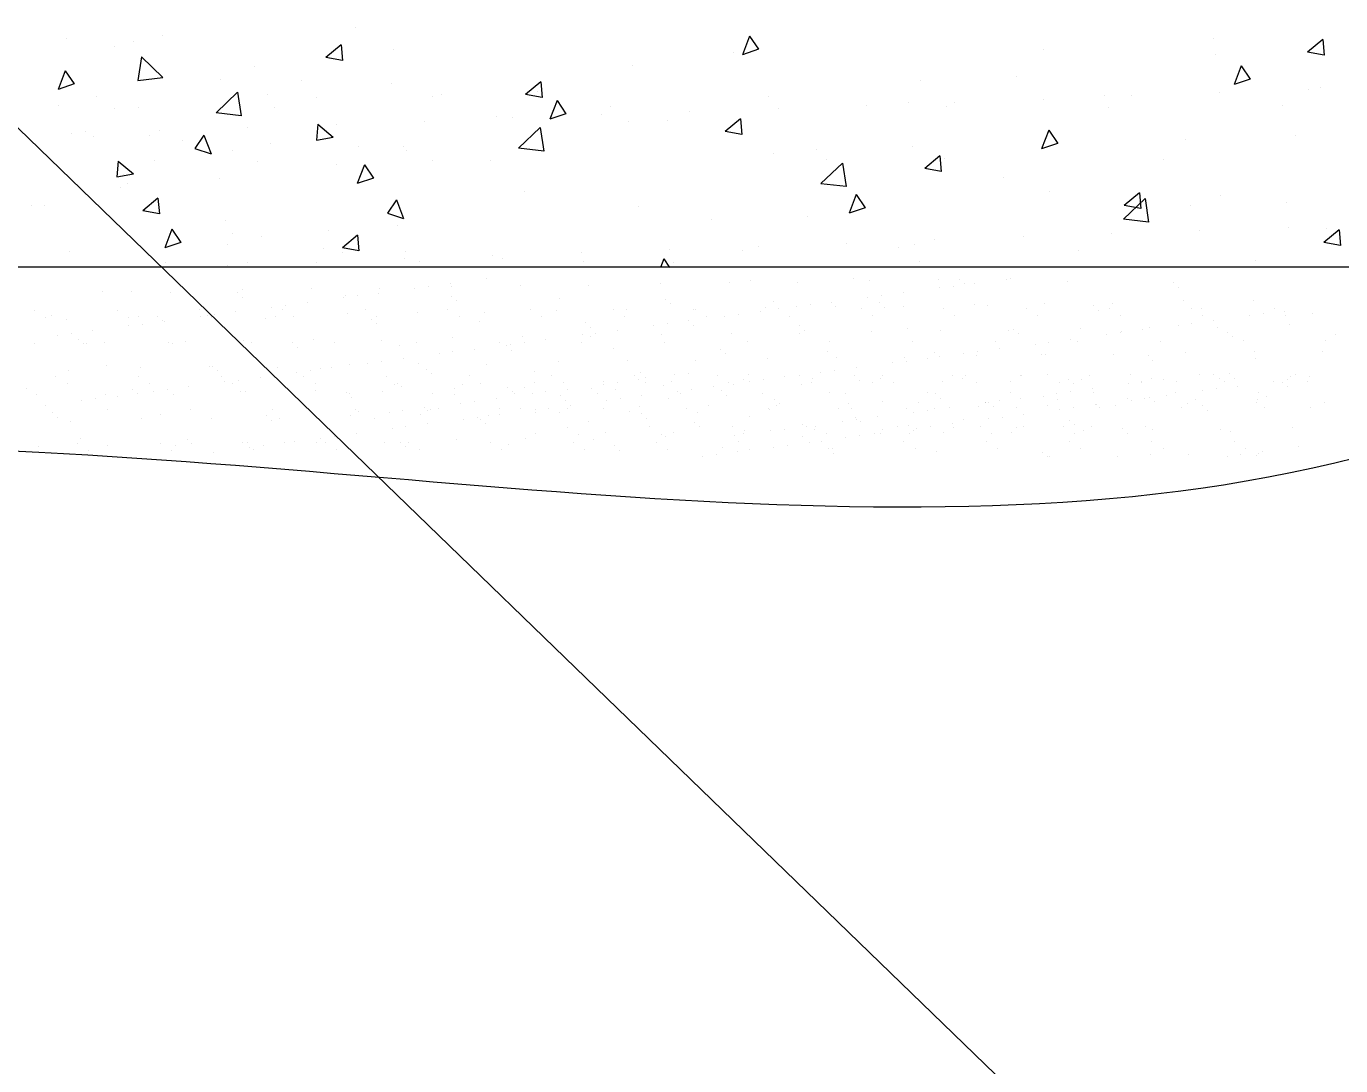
# Model space of a CAD drawing. Header units: millimetres. Extents: x -394 to 6212, y -2458 to 809.
# Drawn here: x 4979.57 to 5029.09, y -2286.64 to -2247.46 of the extents above; entities that cross this region are included whole.
import ezdxf

# ---------------------------------------------------------------- set-up
doc = ezdxf.new("R2010")
doc.units = ezdxf.units.MM
doc.header["$PDSIZE"] = -5
doc.layers.get('DEFPOINTS').update_dxf_attribs({"lineweight": 18})
doc.layers.add('1', color=1, linetype='Continuous', lineweight=18, true_color=0xff0000)
doc.layers.add('2', color=2, linetype='Continuous', lineweight=18, true_color=0xffff00)
doc.layers.add('LAYER2', color=2, linetype='Continuous', lineweight=25)
doc.styles.add('HZ', font='txt.shx', dxfattribs={"width": 0.67, "bigfont": 'hztxt.shx'})
doc.dimstyles.new('STANDARD$0', dxfattribs={"dimtxt": 3.5, "dimasz": 2.5, "dimexe": 1.25, "dimexo": 0.625, "dimtad": 1, "dimdec": 4, "dimdsep": 46, "dimtxsty": 'HZ', "dimcen": 2.5, "dimdle": 5, "dimadec": 0, "dimazin": 0, "dimtfac": 1, "dimtmove": 0, "dimatfit": 3, "dimfxl": 1, "dimtolj": 1, "dimlwd": -1, "dimlwe": -1, "dimarcsym": 0})

# ---------------------------------------------------------------- blocks, each defined once
blk = doc.blocks.new('*D179')
at = {"layer": 'DEFPOINTS', "color": 0}
for p in [(5011.087, -2236.527), (5030.762, -2256.574), (5057.201, -2256.574)]:
    blk.add_point(p, dxfattribs=at)
at = {"layer": 'LAYER2', "color": 0}
for p, q in [((5011.712, -2236.527), (5058.701, -2236.527)), ((5057.201, -2238.527), (5057.201, -2254.574)), ((5031.387, -2256.574), (5058.701, -2256.574))]:
    blk.add_line(p, q, dxfattribs=at)
for points in [[(5056.868, -2238.527), (5057.534, -2238.527), (5057.201, -2236.527)], [(5056.868, -2254.574), (5057.534, -2254.574), (5057.201, -2256.574)]]:
    blk.add_solid(points, dxfattribs=at)
at = {"layer": 'LAYER2', "color": 0, "insert": (5054.826, -2248.893), "char_height": 3.5, "attachment_point": 5, "rotation": 90, "style": 'HZ'}
blk.add_mtext('\\A1;600', dxfattribs=at)

msp = doc.modelspace()

# ---------------------------------------------------------------- linework, layer by layer
at = {"layer": '1'}
for p, q in [((4984.71841, -2247.80714), (4984.71841, -2247.80714)), ((4991.98708, -2247.51145), (4991.98708, -2247.51145)), ((4981.10376, -2247.93113), (4981.10376, -2247.93113)), ((4982.9111, -2248.21026), (4982.9111, -2248.21026)), ((4983.59306, -2248.04649), (4983.59306, -2248.04649)), ((4983.59306, -2248.04649), (4983.59306, -2248.04649)), ((4991.43334, -2248.15791), (4990.85837, -2248.63948)), ((4991.43334, -2248.15791), (4991.48509, -2248.75568)), ((5006.82069, -2247.83335), (5006.55127, -2248.53329)), ((5006.82069, -2247.83335), (5007.15575, -2248.33108)), ((5024.28574, -2247.90549), (5024.28574, -2247.90549)), ((5028.41563, -2247.95674), (5027.84065, -2248.4383)), ((5028.41563, -2247.95674), (5028.46737, -2248.5545)), ((4983.91032, -2248.61178), (4983.77238, -2249.50114)), ((4983.91032, -2248.61178), (4983.77238, -2249.50114)), ((4983.91032, -2248.61178), (4984.72208, -2249.39066)), ((4983.91032, -2248.61178), (4984.72208, -2249.39066)), ((4991.48495, -2248.75585), (4990.85823, -2248.63965)), ((4993.39386, -2248.3501), (4993.39386, -2248.3501)), ((4993.39386, -2248.3501), (4993.39386, -2248.3501)), ((5006.2243, -2248.4362), (5006.2243, -2248.4362)), ((5007.15561, -2248.33123), (5006.55114, -2248.53344)), ((5017.9066, -2248.34839), (5017.9066, -2248.34839)), ((5024.35965, -2248.51543), (5024.35965, -2248.51543)), ((5028.46724, -2248.55464), (5027.84052, -2248.43844)), ((4981.03879, -2249.14013), (4980.76937, -2249.84007)), ((4981.03879, -2249.14013), (4981.37385, -2249.63786)), ((4988.16286, -2248.96692), (4988.16286, -2248.96692)), ((5002.40439, -2248.92235), (5002.40439, -2248.92235)), ((5025.34886, -2248.95308), (5025.07944, -2249.65302)), ((5025.34886, -2248.95308), (5025.68392, -2249.45081)), ((4981.37372, -2249.63804), (4980.76924, -2249.84025)), ((4983.77247, -2249.50133), (4984.72216, -2249.39085)), ((4983.77247, -2249.50133), (4984.72216, -2249.39085)), ((4986.87535, -2249.45412), (4986.87535, -2249.45412)), ((4989.94835, -2249.50673), (4989.94835, -2249.50673)), ((4989.94835, -2249.50673), (4989.94835, -2249.50673)), ((4993.3284, -2249.62116), (4993.3284, -2249.62116)), ((4998.95399, -2249.55231), (4998.37901, -2250.03388)), ((4998.95399, -2249.55231), (4999.00574, -2250.15008)), ((5013.28011, -2249.49678), (5013.28011, -2249.49678)), ((5016.89477, -2249.37279), (5016.89477, -2249.37279)), ((5025.68379, -2249.45095), (5025.07931, -2249.65316)), ((5028.3239, -2249.75929), (5028.3239, -2249.75929)), ((4982.2185, -2250.12752), (4982.2185, -2250.12752)), ((4987.53543, -2249.94444), (4986.72295, -2250.72259)), ((4987.53543, -2249.94444), (4987.67255, -2250.83394)), ((4988.67615, -2250.036), (4988.67615, -2250.036)), ((4988.67615, -2250.036), (4988.67615, -2250.036)), ((4990.49362, -2250.155), (4990.49362, -2250.155)), ((4990.49362, -2250.155), (4990.49362, -2250.155)), ((4994.88143, -2250.10963), (4994.88143, -2250.10963)), ((4995.21867, -2250.0275), (4995.21867, -2250.0275)), ((4999.0056, -2250.15024), (4998.37888, -2250.03404)), ((4998.83333, -2249.90351), (4998.83333, -2249.90351)), ((4999.56696, -2250.25986), (4999.29755, -2250.9598)), ((4999.56696, -2250.25986), (4999.90202, -2250.75759)), ((5007.54437, -2250.09174), (5007.54437, -2250.09174)), ((5017.88267, -2250.20618), (5017.88267, -2250.20618)), ((5020.2073, -2250.07384), (5020.2073, -2250.07384)), ((5021.21171, -2250.08763), (5021.21171, -2250.08763)), ((5024.54076, -2249.96908), (5024.54076, -2249.96908)), ((5027.86981, -2249.85053), (5027.86981, -2249.85053)), ((4980.77189, -2250.43423), (4980.77189, -2250.43423)), ((4982.89157, -2250.56084), (4982.89157, -2250.56084)), ((4982.89157, -2250.56084), (4982.89157, -2250.56084)), ((4983.79734, -2250.53839), (4983.79734, -2250.53839)), ((4983.79734, -2250.53839), (4983.79734, -2250.53839)), ((4987.67247, -2250.83411), (4986.72287, -2250.72276)), ((4988.91442, -2250.51704), (4988.91442, -2250.51704)), ((4999.90189, -2250.75775), (4999.29741, -2250.95996)), ((5001.57735, -2250.49915), (5001.57735, -2250.49915)), ((5004.56647, -2250.68038), (5004.56647, -2250.68038)), ((5007.89552, -2250.56183), (5007.89552, -2250.56183)), ((5011.22457, -2250.44328), (5011.22457, -2250.44328)), ((5012.82169, -2250.33325), (5012.82169, -2250.33325)), ((5014.24029, -2250.48125), (5014.24029, -2250.48125)), ((5014.55362, -2250.32473), (5014.55362, -2250.32473)), ((5020.33921, -2250.53257), (5020.33921, -2250.53257)), ((5026.90322, -2250.46336), (5026.90322, -2250.46336)), ((4987.92123, -2251.27314), (4987.92123, -2251.27314)), ((4990.55591, -2251.15753), (4990.50362, -2251.75525)), ((4990.55591, -2251.15753), (4990.50362, -2251.75525)), ((4990.55591, -2251.15753), (4991.13044, -2251.63962)), ((4990.55591, -2251.15753), (4991.13044, -2251.63962)), ((4991.25028, -2251.15458), (4991.25028, -2251.15458)), ((4994.57933, -2251.03603), (4994.57933, -2251.03603)), ((4997.29265, -2250.86502), (4997.29265, -2250.86502)), ((4997.90838, -2250.91748), (4997.90838, -2250.91748)), ((4998.93059, -2251.28067), (4998.11811, -2252.05881)), ((4998.93059, -2251.28067), (4999.06771, -2252.17016)), ((5001.23742, -2250.79893), (5001.23742, -2250.79893)), ((5002.27777, -2251.06329), (5002.27777, -2251.06329)), ((5003.74571, -2251.03206), (5003.74571, -2251.03206)), ((5006.47464, -2250.94671), (5005.89966, -2251.42828)), ((5006.47464, -2250.94671), (5006.52638, -2251.54448)), ((4981.26313, -2251.51024), (4981.26313, -2251.51024)), ((4981.79044, -2251.43898), (4981.79044, -2251.43898)), ((4982.11374, -2251.6307), (4982.11374, -2251.6307)), ((4982.11374, -2251.6307), (4982.11374, -2251.6307)), ((4984.21634, -2251.59401), (4984.21634, -2251.59401)), ((4984.59218, -2251.39169), (4984.59218, -2251.39169)), ((4985.44268, -2251.7523), (4985.44268, -2251.7523)), ((4985.44268, -2251.7523), (4985.44268, -2251.7523)), ((4986.26281, -2251.57236), (4985.9273, -2252.06978)), ((4986.26281, -2251.57236), (4985.9273, -2252.06978)), ((4986.26281, -2251.57236), (4986.53159, -2252.27254)), ((4986.26281, -2251.57236), (4986.53159, -2252.27254)), ((4990.50375, -2251.75543), (4991.13058, -2251.63981)), ((4990.50375, -2251.75543), (4991.13058, -2251.63981)), ((5006.52625, -2251.54463), (5005.89953, -2251.42843)), ((5018.09514, -2251.37959), (5017.82572, -2252.07953)), ((5018.09514, -2251.37959), (5018.4302, -2251.87732)), ((5023.23899, -2251.74415), (5023.23899, -2251.74415)), ((5027.39503, -2251.59314), (5027.39503, -2251.59314)), ((4985.92743, -2252.06996), (4986.53172, -2252.27273)), ((4985.92743, -2252.06996), (4986.53172, -2252.27273)), ((4987.3329, -2252.14448), (4987.3329, -2252.14448)), ((4987.3329, -2252.14448), (4987.3329, -2252.14448)), ((4988.77162, -2251.8739), (4988.77162, -2251.8739)), ((4988.77162, -2251.8739), (4988.77162, -2251.8739)), ((4992.10056, -2251.9955), (4992.10056, -2251.9955)), ((4992.10056, -2251.9955), (4992.10056, -2251.9955)), ((4993.7861, -2251.98335), (4993.7861, -2251.98335)), ((4993.7861, -2251.98335), (4993.7861, -2251.98335)), ((4993.89247, -2252.13742), (4993.89247, -2252.13742)), ((4993.89247, -2252.13742), (4993.89247, -2252.13742)), ((4999.06762, -2252.17033), (4998.11803, -2252.05898)), ((5007.70996, -2252.27592), (5007.70996, -2252.27592)), ((5009.33359, -2252.12386), (5009.33359, -2252.12386)), ((5012.94824, -2251.99987), (5012.94824, -2251.99987)), ((5018.43006, -2251.87747), (5017.82559, -2252.07968)), ((4983.03399, -2252.54504), (4982.98169, -2253.14276)), ((4983.03399, -2252.54504), (4982.98169, -2253.14276)), ((4983.03399, -2252.54504), (4983.60852, -2253.02713)), ((4983.03399, -2252.54504), (4983.60852, -2253.02713)), ((4984.41197, -2252.52568), (4984.41197, -2252.52568)), ((4988.29795, -2252.55115), (4988.29795, -2252.55115)), ((4988.29795, -2252.55115), (4988.29795, -2252.55115)), ((4991.27215, -2252.65458), (4991.27215, -2252.65458)), ((4992.31324, -2252.68637), (4992.04382, -2253.38631)), ((4992.31324, -2252.68637), (4992.6483, -2253.1841)), ((4994.8868, -2252.53059), (4994.8868, -2252.53059)), ((4997.07491, -2252.50779), (4997.07491, -2252.50779)), ((5010.32574, -2252.61689), (5009.51327, -2253.39504)), ((5009.73784, -2252.4899), (5009.73784, -2252.4899)), ((5010.32574, -2252.61689), (5010.46286, -2253.50639)), ((5013.99528, -2252.34111), (5013.42031, -2252.82268)), ((5013.99528, -2252.34111), (5014.04703, -2252.93888)), ((5014.16301, -2252.44296), (5014.16301, -2252.44296)), ((5022.40078, -2252.472), (5022.40078, -2252.472)), ((4982.98183, -2253.14294), (4983.60865, -2253.02731)), ((4982.98183, -2253.14294), (4983.60865, -2253.02731)), ((4983.22115, -2253.06424), (4983.22115, -2253.06424)), ((4983.22115, -2253.06424), (4983.22115, -2253.06424)), ((4986.83569, -2253.19154), (4986.83569, -2253.19154)), ((4986.83569, -2253.19154), (4986.83569, -2253.19154)), ((4992.64817, -2253.18427), (4992.04369, -2253.38648)), ((4992.20775, -2252.84988), (4992.20775, -2252.84988)), ((5014.0469, -2252.93903), (5013.42018, -2252.82283)), ((5016.39269, -2253.15965), (5016.39269, -2253.15965)), ((4983.13176, -2253.54869), (4983.13176, -2253.54869)), ((4983.36751, -2253.38471), (4983.36751, -2253.38471)), ((4983.36751, -2253.38471), (4983.36751, -2253.38471)), ((4998.33125, -2253.69037), (4998.33125, -2253.69037)), ((5010.46278, -2253.50654), (5009.51318, -2253.39519)), ((5018.12726, -2253.68681), (5018.12726, -2253.68681)), ((5021.51593, -2253.73551), (5020.94096, -2254.21708)), ((5021.51593, -2253.73551), (5021.56768, -2254.33328)), ((4979.77564, -2254.22086), (4979.77564, -2254.22086)), ((4979.77564, -2254.22086), (4979.77564, -2254.22086)), ((4980.26981, -2254.22109), (4980.26981, -2254.22109)), ((4984.53365, -2253.93669), (4983.95867, -2254.41825)), ((4984.53365, -2253.93669), (4984.58539, -2254.53445)), ((4993.51431, -2254.00551), (4993.1788, -2254.50293)), ((4993.51431, -2254.00551), (4993.1788, -2254.50293)), ((4993.51431, -2254.00551), (4993.78309, -2254.7057)), ((4993.51431, -2254.00551), (4993.78309, -2254.7057)), ((5010.84141, -2253.8061), (5010.57199, -2254.50604)), ((5010.84141, -2253.8061), (5011.17647, -2254.30383)), ((5021.7209, -2253.95312), (5020.90842, -2254.73126)), ((5021.56755, -2254.33342), (5020.94083, -2254.21722)), ((5021.7209, -2253.95312), (5021.85802, -2254.84261)), ((5023.4485, -2254.22023), (5023.4485, -2254.22023)), ((5024.58031, -2253.85385), (5024.58031, -2253.85385)), ((5027.06316, -2254.09624), (5027.06316, -2254.09624)), ((4984.58526, -2254.53462), (4983.95854, -2254.41842)), ((4993.17893, -2254.50312), (4993.78322, -2254.70588)), ((4993.17893, -2254.50312), (4993.78322, -2254.70588)), ((5002.62505, -2254.26078), (5002.62505, -2254.26078)), ((5005.38706, -2254.75094), (5005.38706, -2254.75094)), ((5009.00172, -2254.62696), (5009.00172, -2254.62696)), ((5011.17634, -2254.30399), (5010.57186, -2254.50619)), ((5021.85794, -2254.84276), (5020.90834, -2254.73141)), ((4985.05951, -2255.11289), (4984.7901, -2255.81283)), ((4985.05951, -2255.11289), (4985.39457, -2255.61062)), ((4987.09601, -2254.79255), (4987.09601, -2254.79255)), ((4990.94028, -2255.15767), (4990.94028, -2255.15767)), ((4993.54906, -2254.95959), (4993.54906, -2254.95959)), ((5023.78624, -2255.16226), (5023.78624, -2255.16226)), ((5027.11529, -2255.04371), (5027.11529, -2255.04371)), ((5029.03658, -2255.12991), (5028.46161, -2255.61148)), ((5028.54456, -2255.09771), (5028.54456, -2255.09771)), ((5029.03658, -2255.12991), (5029.08833, -2255.72768)), ((4985.39444, -2255.61079), (4984.78997, -2255.813)), ((4987.16527, -2255.69493), (4987.16527, -2255.69493)), ((4987.16527, -2255.69493), (4987.16527, -2255.69493)), ((4987.32563, -2255.28166), (4987.32563, -2255.28166)), ((4988.4506, -2255.37423), (4988.4506, -2255.37423)), ((4988.4506, -2255.37423), (4988.4506, -2255.37423)), ((4992.0543, -2255.33109), (4991.47932, -2255.81265)), ((4992.0543, -2255.33109), (4992.10604, -2255.92885)), ((5010.47005, -2255.63646), (5010.47005, -2255.63646)), ((5013.04235, -2255.67168), (5013.04235, -2255.67168)), ((5013.7991, -2255.51791), (5013.7991, -2255.51791)), ((5017.12815, -2255.39936), (5017.12815, -2255.39936)), ((5020.4572, -2255.28081), (5020.4572, -2255.28081)), ((5029.0882, -2255.72781), (5028.46148, -2255.61162)), ((4981.21211, -2255.95846), (4981.21211, -2255.95846)), ((4990.7798, -2255.82223), (4990.7798, -2255.82223)), ((4990.7798, -2255.82223), (4990.7798, -2255.82223)), ((4992.10591, -2255.92902), (4991.47919, -2255.81282)), ((4991.49467, -2255.98686), (4991.49467, -2255.98686)), ((4991.49467, -2255.98686), (4991.49467, -2255.98686)), ((4993.82481, -2256.22921), (4993.82481, -2256.22921)), ((4993.87504, -2255.94057), (4993.87504, -2255.94057)), ((4997.15386, -2256.11066), (4997.15386, -2256.11066)), ((4997.51331, -2256.20345), (4997.51331, -2256.20345)), ((5000.48291, -2255.99211), (5000.48291, -2255.99211)), ((5003.58769, -2256.23262), (5003.46594, -2256.54892)), ((5003.58769, -2256.23262), (5003.80082, -2256.54923)), ((5003.81195, -2255.87356), (5003.81195, -2255.87356)), ((5006.53798, -2255.92268), (5006.53798, -2255.92268)), ((5007.141, -2255.75501), (5007.141, -2255.75501)), ((5012.44616, -2255.78673), (5012.44616, -2255.78673)), ((5019.20091, -2255.90479), (5019.20091, -2255.90479)), ((4929.28181, -2256.52745), (4994.86376, -2256.52745)), ((4929.28181, -2256.52745), (5030.76155, -2256.52745)), ((4984.79839, -2256.37025), (4984.79839, -2256.37025)), ((4984.79839, -2256.37025), (4984.79839, -2256.37025)), ((4987.16671, -2256.46632), (4987.16671, -2256.46632)), ((4987.90803, -2256.34798), (4987.90803, -2256.34798)), ((4990.49576, -2256.34777), (4990.49576, -2256.34777)), ((4994.38473, -2256.31745), (4994.38473, -2256.31745)), ((5000.57097, -2256.33009), (5000.57097, -2256.33009)), ((5003.96637, -2256.37049), (5003.96637, -2256.37049)), ((5013.2339, -2256.3122), (5013.2339, -2256.3122)), ((5025.89684, -2256.2943), (5025.89684, -2256.2943))]:
    msp.add_line(p, q, dxfattribs=at)
at = {"layer": '2', "ltscale": 0.5}
msp.add_line((4950.11301, -2223.08214), (5028.05312, -2298.55677), dxfattribs=at)
at = {"layer": '2'}
for p, q in [((4995.53824, -2257.16307), (4995.53824, -2257.16307)), ((4995.53824, -2257.16307), (4995.53824, -2257.16307)), ((4996.89652, -2256.98425), (4996.89652, -2256.98425)), ((5003.4595, -2257.14913), (5003.4595, -2257.14913)), ((5003.4595, -2257.14913), (5003.4595, -2257.14913)), ((5006.07709, -2257.11574), (5006.07709, -2257.11574)), ((5006.07709, -2257.11574), (5006.07709, -2257.11574)), ((5006.85402, -2257.0491), (5006.85402, -2257.0491)), ((5006.85402, -2257.0491), (5006.85402, -2257.0491)), ((5008.63518, -2257.12801), (5008.63518, -2257.12801)), ((5008.63518, -2257.12801), (5008.63518, -2257.12801)), ((5010.73013, -2256.96863), (5010.73013, -2256.96863)), ((5011.33607, -2257.0307), (5011.33607, -2257.0307)), ((5013.95366, -2256.99731), (5013.95366, -2256.99731)), ((5014.73159, -2257.003), (5014.73159, -2257.003)), ((5014.91591, -2257.17189), (5014.91591, -2257.17189)), ((5014.91591, -2257.17189), (5014.91591, -2257.17189)), ((5015.30264, -2257.15019), (5015.30264, -2257.15019)), ((5015.30264, -2257.15019), (5015.30264, -2257.15019)), ((5016.51175, -2257.00958), (5016.51175, -2257.00958)), ((5016.66092, -2256.97137), (5016.66092, -2256.97137)), ((5018.79202, -2257.09142), (5018.79202, -2257.09142)), ((5018.79202, -2257.09142), (5018.79202, -2257.09142)), ((5022.79347, -2257.12579), (5022.79347, -2257.12579)), ((5022.79347, -2257.12579), (5022.79347, -2257.12579)), ((4982.44736, -2257.47102), (4982.44736, -2257.47102)), ((4982.44736, -2257.47102), (4982.44736, -2257.47102)), ((4983.53836, -2257.47793), (4983.53836, -2257.47793)), ((4983.53836, -2257.47793), (4983.53836, -2257.47793)), ((4985.00545, -2257.48329), (4985.00545, -2257.48329)), ((4985.00545, -2257.48329), (4985.00545, -2257.48329)), ((4987.53981, -2257.5123), (4987.53981, -2257.5123)), ((4987.53981, -2257.5123), (4987.53981, -2257.5123)), ((4987.70635, -2257.38598), (4987.70635, -2257.38598)), ((4987.70635, -2257.38598), (4987.70635, -2257.38598)), ((4987.72413, -2257.6812), (4987.72413, -2257.6812)), ((4987.72413, -2257.6812), (4987.72413, -2257.6812)), ((4990.32394, -2257.3526), (4990.32394, -2257.3526)), ((4990.32394, -2257.3526), (4990.32394, -2257.3526)), ((4991.51297, -2257.69301), (4991.51297, -2257.69301)), ((4991.51297, -2257.69301), (4991.51297, -2257.69301)), ((4991.60024, -2257.60072), (4991.60024, -2257.60072)), ((4991.60024, -2257.60072), (4991.60024, -2257.60072)), ((4992.03348, -2257.62448), (4992.03348, -2257.62448)), ((4992.03348, -2257.62448), (4992.03348, -2257.62448)), ((4992.84646, -2257.51745), (4992.84646, -2257.51745)), ((4992.84646, -2257.51745), (4992.84646, -2257.51745)), ((4992.88203, -2257.36486), (4992.88203, -2257.36486)), ((4992.88203, -2257.36486), (4992.88203, -2257.36486)), ((4994.20474, -2257.33863), (4994.20474, -2257.33863)), ((4994.20474, -2257.33863), (4994.20474, -2257.33863)), ((4994.72525, -2257.2701), (4994.72525, -2257.2701)), ((4994.72525, -2257.2701), (4994.72525, -2257.2701)), ((4995.58292, -2257.26756), (4995.58292, -2257.26756)), ((4995.58292, -2257.26756), (4995.58292, -2257.26756)), ((4995.60169, -2257.63509), (4995.60169, -2257.63509)), ((4995.60169, -2257.63509), (4995.60169, -2257.63509)), ((4998.20051, -2257.23417), (4998.20051, -2257.23417)), ((4998.20051, -2257.23417), (4998.20051, -2257.23417)), ((4999.66212, -2257.72351), (4999.66212, -2257.72351)), ((4999.66212, -2257.72351), (4999.66212, -2257.72351)), ((5000.7586, -2257.24644), (5000.7586, -2257.24644)), ((5000.7586, -2257.24644), (5000.7586, -2257.24644)), ((5011.27738, -2257.68013), (5011.27738, -2257.68013)), ((5011.27738, -2257.68013), (5011.27738, -2257.68013)), ((5011.79789, -2257.6116), (5011.79789, -2257.6116)), ((5011.79789, -2257.6116), (5011.79789, -2257.6116)), ((5012.61087, -2257.50457), (5012.61087, -2257.50457)), ((5012.61087, -2257.50457), (5012.61087, -2257.50457)), ((5013.96915, -2257.32575), (5013.96915, -2257.32575)), ((5013.96915, -2257.32575), (5013.96915, -2257.32575)), ((5014.48966, -2257.25722), (5014.48966, -2257.25722)), ((5014.48966, -2257.25722), (5014.48966, -2257.25722)), ((5022.97779, -2257.29468), (5022.97779, -2257.29468)), ((5022.97779, -2257.29468), (5022.97779, -2257.29468)), ((4979.88325, -2258.16818), (4979.88325, -2258.16818)), ((4982.99739, -2258.16252), (4982.99739, -2258.16252)), ((4986.11154, -2258.15686), (4986.11154, -2258.15686)), ((4988.8212, -2258.04739), (4988.8212, -2258.04739)), ((4989.22568, -2258.15121), (4989.22568, -2258.15121)), ((4989.34171, -2257.97886), (4989.34171, -2257.97886)), ((4990.15469, -2257.87183), (4990.15469, -2257.87183)), ((4992.33982, -2258.14555), (4992.33982, -2258.14555)), ((4995.45396, -2258.13989), (4995.45396, -2258.13989)), ((4995.78601, -2257.80399), (4995.78601, -2257.80399)), ((4995.78601, -2257.80399), (4995.78601, -2257.80399)), ((4998.5681, -2258.13423), (4998.5681, -2258.13423)), ((4999.55271, -2258.17175), (4999.55271, -2258.17175)), ((5001.68225, -2258.12857), (5001.68225, -2258.12857)), ((5002.1703, -2258.13837), (5002.1703, -2258.13837)), ((5003.66358, -2257.75788), (5003.66358, -2257.75788)), ((5003.66358, -2257.75788), (5003.66358, -2257.75788)), ((5003.84789, -2257.92678), (5003.84789, -2257.92678)), ((5004.72839, -2258.15064), (5004.72839, -2258.15064)), ((5004.79639, -2258.12291), (5004.79639, -2258.12291)), ((5007.22732, -2258.21333), (5007.22732, -2258.21333)), ((5007.42928, -2258.05333), (5007.42928, -2258.05333)), ((5007.72401, -2257.8463), (5007.72401, -2257.8463)), ((5007.72401, -2257.8463), (5007.72401, -2257.8463)), ((5007.91053, -2258.11725), (5007.91053, -2258.11725)), ((5008.5856, -2258.03451), (5008.5856, -2258.03451)), ((5009.10611, -2257.96598), (5009.10611, -2257.96598)), ((5009.9191, -2257.85895), (5009.9191, -2257.85895)), ((5010.04687, -2258.01994), (5010.04687, -2258.01994)), ((5011.02467, -2258.11159), (5011.02467, -2258.11159)), ((5011.72546, -2257.88067), (5011.72546, -2257.88067)), ((5011.90978, -2258.04957), (5011.90978, -2258.04957)), ((5012.60496, -2258.03221), (5012.60496, -2258.03221)), ((5014.13881, -2258.10593), (5014.13881, -2258.10593)), ((5015.30585, -2257.9349), (5015.30585, -2257.9349)), ((5015.78589, -2257.96909), (5015.78589, -2257.96909)), ((5017.25295, -2258.10027), (5017.25295, -2258.10027)), ((5017.92344, -2257.90151), (5017.92344, -2257.90151)), ((5019.78734, -2258.00346), (5019.78734, -2258.00346)), ((5019.97166, -2258.17236), (5019.97166, -2258.17236)), ((5020.3671, -2258.09462), (5020.3671, -2258.09462)), ((5020.48153, -2257.91378), (5020.48153, -2257.91378)), ((5023.18243, -2257.81647), (5023.18243, -2257.81647)), ((5023.18243, -2257.81647), (5023.18243, -2257.81647)), ((5023.48124, -2258.08896), (5023.48124, -2258.08896)), ((5023.84778, -2258.09188), (5023.84778, -2258.09188)), ((5025.80002, -2257.78309), (5025.80002, -2257.78309)), ((5025.80002, -2257.78309), (5025.80002, -2257.78309)), ((5026.59538, -2258.0833), (5026.59538, -2258.0833)), ((5026.99173, -2258.20044), (5026.99173, -2258.20044)), ((4980.30495, -2258.43683), (4980.30495, -2258.43683)), ((4980.53223, -2258.35561), (4980.53223, -2258.35561)), ((4981.09866, -2258.50592), (4981.09866, -2258.50592)), ((4983.41909, -2258.43117), (4983.41909, -2258.43117)), ((4983.79956, -2258.40861), (4983.79956, -2258.40861)), ((4983.95816, -2258.68762), (4983.95816, -2258.68762)), ((4984.53368, -2258.38998), (4984.53368, -2258.38998)), ((4984.718, -2258.55888), (4984.718, -2258.55888)), ((4984.77115, -2258.58059), (4984.77115, -2258.58059)), ((4986.12943, -2258.40177), (4986.12943, -2258.40177)), ((4986.41715, -2258.37522), (4986.41715, -2258.37522)), ((4986.53323, -2258.42551), (4986.53323, -2258.42551)), ((4986.64993, -2258.33324), (4986.64993, -2258.33324)), ((4987.46292, -2258.22621), (4987.46292, -2258.22621)), ((4988.59411, -2258.4784), (4988.59411, -2258.4784)), ((4988.97524, -2258.38749), (4988.97524, -2258.38749)), ((4989.64737, -2258.41986), (4989.64737, -2258.41986)), ((4991.67613, -2258.29018), (4991.67613, -2258.29018)), ((4992.59556, -2258.51277), (4992.59556, -2258.51277)), ((4992.76152, -2258.4142), (4992.76152, -2258.4142)), ((4992.77988, -2258.68167), (4992.77988, -2258.68167)), ((4994.29372, -2258.25679), (4994.29372, -2258.25679)), ((4995.87566, -2258.40854), (4995.87566, -2258.40854)), ((4996.656, -2258.60119), (4996.656, -2258.60119)), ((4996.85181, -2258.26906), (4996.85181, -2258.26906)), ((4998.9898, -2258.40288), (4998.9898, -2258.40288)), ((5000.65745, -2258.63556), (5000.65745, -2258.63556)), ((5002.10394, -2258.39722), (5002.10394, -2258.39722)), ((5003.72257, -2258.67474), (5003.72257, -2258.67474)), ((5004.53555, -2258.5677), (5004.53555, -2258.5677)), ((5005.21808, -2258.39156), (5005.21808, -2258.39156)), ((5005.89383, -2258.38888), (5005.89383, -2258.38888)), ((5006.41434, -2258.32036), (5006.41434, -2258.32036)), ((5008.33222, -2258.3859), (5008.33222, -2258.3859)), ((5011.44637, -2258.38024), (5011.44637, -2258.38024)), ((5014.56051, -2258.37458), (5014.56051, -2258.37458)), ((5017.67465, -2258.36892), (5017.67465, -2258.36892)), ((5020.78879, -2258.36327), (5020.78879, -2258.36327)), ((5023.48697, -2258.66185), (5023.48697, -2258.66185)), ((5023.90293, -2258.35761), (5023.90293, -2258.35761)), ((5024.29996, -2258.55482), (5024.29996, -2258.55482)), ((5025.65824, -2258.376), (5025.65824, -2258.376)), ((5026.17875, -2258.30747), (5026.17875, -2258.30747)), ((5027.01708, -2258.35195), (5027.01708, -2258.35195)), ((5028.03355, -2258.29515), (5028.03355, -2258.29515)), ((4980.74588, -2259.11052), (4980.74588, -2259.11052)), ((4981.26639, -2259.042), (4981.26639, -2259.042)), ((4982.07937, -2258.93497), (4982.07937, -2258.93497)), ((4983.43765, -2258.75615), (4983.43765, -2258.75615)), ((4995.64592, -2259.19438), (4995.64592, -2259.19438)), ((4998.26351, -2259.16099), (4998.26351, -2259.16099)), ((5000.51029, -2259.09764), (5000.51029, -2259.09764)), ((5000.8216, -2259.17326), (5000.8216, -2259.17326)), ((5000.84177, -2258.80446), (5000.84177, -2258.80446)), ((5001.03079, -2259.02911), (5001.03079, -2259.02911)), ((5001.84378, -2258.92208), (5001.84378, -2258.92208)), ((5003.20206, -2258.74326), (5003.20206, -2258.74326)), ((5003.52249, -2259.07595), (5003.52249, -2259.07595)), ((5004.71788, -2258.72398), (5004.71788, -2258.72398)), ((5006.14008, -2259.04257), (5006.14008, -2259.04257)), ((5008.69817, -2259.05483), (5008.69817, -2259.05483)), ((5008.71933, -2258.75835), (5008.71933, -2258.75835)), ((5008.90365, -2258.92725), (5008.90365, -2258.92725)), ((5011.39906, -2258.95753), (5011.39906, -2258.95753)), ((5012.77977, -2258.84677), (5012.77977, -2258.84677)), ((5014.01665, -2258.92414), (5014.01665, -2258.92414)), ((5016.57474, -2258.93641), (5016.57474, -2258.93641)), ((5016.78122, -2258.88114), (5016.78122, -2258.88114)), ((5016.96554, -2259.05004), (5016.96554, -2259.05004)), ((5019.27564, -2258.8391), (5019.27564, -2258.8391)), ((5020.27469, -2259.08476), (5020.27469, -2259.08476)), ((5020.7952, -2259.01623), (5020.7952, -2259.01623)), ((5020.84165, -2258.96956), (5020.84165, -2258.96956)), ((5021.60819, -2258.9092), (5021.60819, -2258.9092)), ((5021.89323, -2258.80571), (5021.89323, -2258.80571)), ((5022.96646, -2258.73038), (5022.96646, -2258.73038)), ((5024.45132, -2258.81798), (5024.45132, -2258.81798)), ((5024.8431, -2259.00393), (5024.8431, -2259.00393)), ((5025.02742, -2259.17282), (5025.02742, -2259.17282)), ((5027.15221, -2258.72067), (5027.15221, -2258.72067)), ((5028.90353, -2259.09235), (5028.90353, -2259.09235)), ((4979.89277, -2259.43123), (4979.89277, -2259.43123)), ((4981.52755, -2259.26765), (4981.52755, -2259.26765)), ((4981.71187, -2259.43655), (4981.71187, -2259.43655)), ((4981.82305, -2259.40397), (4981.82305, -2259.40397)), ((4982.51036, -2259.39785), (4982.51036, -2259.39785)), ((4984.93719, -2259.39831), (4984.93719, -2259.39831)), ((4985.06845, -2259.41012), (4985.06845, -2259.41012)), ((4985.58799, -2259.35607), (4985.58799, -2259.35607)), ((4987.76934, -2259.31281), (4987.76934, -2259.31281)), ((4988.05134, -2259.39265), (4988.05134, -2259.39265)), ((4989.58944, -2259.39044), (4989.58944, -2259.39044)), ((4989.77376, -2259.55934), (4989.77376, -2259.55934)), ((4990.38693, -2259.27942), (4990.38693, -2259.27942)), ((4991.16548, -2259.38699), (4991.16548, -2259.38699)), ((4992.94502, -2259.29169), (4992.94502, -2259.29169)), ((4993.64987, -2259.47886), (4993.64987, -2259.47886)), ((4994.27962, -2259.38134), (4994.27962, -2259.38134)), ((4996.46023, -2259.63084), (4996.46023, -2259.63084)), ((4997.39376, -2259.37568), (4997.39376, -2259.37568)), ((4997.65132, -2259.51323), (4997.65132, -2259.51323)), ((4997.81851, -2259.45202), (4997.81851, -2259.45202)), ((4997.83564, -2259.68213), (4997.83564, -2259.68213)), ((4998.33902, -2259.38349), (4998.33902, -2259.38349)), ((4999.15201, -2259.27646), (4999.15201, -2259.27646)), ((5000.5079, -2259.37002), (5000.5079, -2259.37002)), ((5001.71176, -2259.60165), (5001.71176, -2259.60165)), ((5003.62205, -2259.36436), (5003.62205, -2259.36436)), ((5005.71321, -2259.63602), (5005.71321, -2259.63602)), ((5006.73619, -2259.3587), (5006.73619, -2259.3587)), ((5009.85033, -2259.35304), (5009.85033, -2259.35304)), ((5012.96447, -2259.34738), (5012.96447, -2259.34738)), ((5016.07861, -2259.34172), (5016.07861, -2259.34172)), ((5016.22464, -2259.61796), (5016.22464, -2259.61796)), ((5017.58292, -2259.43914), (5017.58292, -2259.43914)), ((5018.10343, -2259.37061), (5018.10343, -2259.37061)), ((5018.91641, -2259.26358), (5018.91641, -2259.26358)), ((5019.19275, -2259.33606), (5019.19275, -2259.33606)), ((5022.3069, -2259.3304), (5022.3069, -2259.3304)), ((5025.42104, -2259.32475), (5025.42104, -2259.32475)), ((5028.53518, -2259.31909), (5028.53518, -2259.31909)), ((4992.43497, -2260.16078), (4992.43497, -2260.16078)), ((4992.95548, -2260.09225), (4992.95548, -2260.09225)), ((4993.76846, -2259.98522), (4993.76846, -2259.98522)), ((4994.35672, -2260.18362), (4994.35672, -2260.18362)), ((4995.12674, -2259.8064), (4995.12674, -2259.8064)), ((4995.64725, -2259.73787), (4995.64725, -2259.73787)), ((4996.91481, -2260.19589), (4996.91481, -2260.19589)), ((4999.6157, -2260.09858), (4999.6157, -2260.09858)), ((5002.23329, -2260.06519), (5002.23329, -2260.06519)), ((5004.79138, -2260.07746), (5004.79138, -2260.07746)), ((5005.89753, -2259.80492), (5005.89753, -2259.80492)), ((5007.49227, -2259.98015), (5007.49227, -2259.98015)), ((5009.77364, -2259.72444), (5009.77364, -2259.72444)), ((5010.10986, -2259.94676), (5010.10986, -2259.94676)), ((5012.19937, -2260.14789), (5012.19937, -2260.14789)), ((5012.66795, -2259.95903), (5012.66795, -2259.95903)), ((5012.71988, -2260.07937), (5012.71988, -2260.07937)), ((5013.53287, -2259.97234), (5013.53287, -2259.97234)), ((5013.77509, -2259.75881), (5013.77509, -2259.75881)), ((5013.95941, -2259.92771), (5013.95941, -2259.92771)), ((5014.89115, -2259.79352), (5014.89115, -2259.79352)), ((5015.36885, -2259.86172), (5015.36885, -2259.86172)), ((5015.41165, -2259.72499), (5015.41165, -2259.72499)), ((5017.83552, -2259.84723), (5017.83552, -2259.84723)), ((5017.98644, -2259.82834), (5017.98644, -2259.82834)), ((5020.54453, -2259.84061), (5020.54453, -2259.84061)), ((5021.83697, -2259.8816), (5021.83697, -2259.8816)), ((5022.02129, -2260.0505), (5022.02129, -2260.0505)), ((5023.24542, -2259.7433), (5023.24542, -2259.7433)), ((5025.86301, -2259.70991), (5025.86301, -2259.70991)), ((5025.89741, -2259.97002), (5025.89741, -2259.97002)), ((5028.4211, -2259.72218), (5028.4211, -2259.72218)), ((4980.69088, -2260.67229), (4980.69088, -2260.67229)), ((4981.16166, -2260.43274), (4981.16166, -2260.43274)), ((4982.58186, -2260.23375), (4982.58186, -2260.23375)), ((4983.80502, -2260.66663), (4983.80502, -2260.66663)), ((4983.86255, -2260.33543), (4983.86255, -2260.33543)), ((4986.48014, -2260.30204), (4986.48014, -2260.30204)), ((4986.58331, -2260.26812), (4986.58331, -2260.26812)), ((4986.76763, -2260.43702), (4986.76763, -2260.43702)), ((4986.91916, -2260.66097), (4986.91916, -2260.66097)), ((4988.38492, -2260.69398), (4988.38492, -2260.69398)), ((4989.03823, -2260.31431), (4989.03823, -2260.31431)), ((4989.74319, -2260.51516), (4989.74319, -2260.51516)), ((4990.03331, -2260.65531), (4990.03331, -2260.65531)), ((4990.2637, -2260.44663), (4990.2637, -2260.44663)), ((4990.64374, -2260.35654), (4990.64374, -2260.35654)), ((4991.07669, -2260.3396), (4991.07669, -2260.3396)), ((4991.73912, -2260.21701), (4991.73912, -2260.21701)), ((4993.14745, -2260.64965), (4993.14745, -2260.64965)), ((4994.6452, -2260.39091), (4994.6452, -2260.39091)), ((4994.82951, -2260.55981), (4994.82951, -2260.55981)), ((4996.26159, -2260.64399), (4996.26159, -2260.64399)), ((4998.70563, -2260.47933), (4998.70563, -2260.47933)), ((4999.37573, -2260.63833), (4999.37573, -2260.63833)), ((5002.48987, -2260.63267), (5002.48987, -2260.63267)), ((5002.70708, -2260.5137), (5002.70708, -2260.5137)), ((5002.8914, -2260.6826), (5002.8914, -2260.6826)), ((5004.01058, -2260.604), (5004.01058, -2260.604)), ((5004.53109, -2260.53548), (5004.53109, -2260.53548)), ((5005.60402, -2260.62701), (5005.60402, -2260.62701)), ((5006.76751, -2260.60212), (5006.76751, -2260.60212)), ((5008.14932, -2260.68109), (5008.14932, -2260.68109)), ((5008.71816, -2260.62135), (5008.71816, -2260.62135)), ((5009.5076, -2260.50227), (5009.5076, -2260.50227)), ((5010.02811, -2260.43375), (5010.02811, -2260.43375)), ((5010.76896, -2260.63649), (5010.76896, -2260.63649)), ((5010.84109, -2260.32672), (5010.84109, -2260.32672)), ((5011.8323, -2260.61569), (5011.8323, -2260.61569)), ((5014.45936, -2260.64058), (5014.45936, -2260.64058)), ((5014.94644, -2260.61004), (5014.94644, -2260.61004)), ((5017.0232, -2260.6092), (5017.0232, -2260.6092)), ((5017.07695, -2260.60719), (5017.07695, -2260.60719)), ((5018.06058, -2260.60438), (5018.06058, -2260.60438)), ((5019.63504, -2260.61946), (5019.63504, -2260.61946)), ((5021.17472, -2260.59872), (5021.17472, -2260.59872)), ((5023.77498, -2260.59112), (5023.77498, -2260.59112)), ((5024.28887, -2260.59306), (5024.28887, -2260.59306)), ((5024.90076, -2260.56309), (5024.90076, -2260.56309)), ((5027.2152, -2260.6475), (5027.2152, -2260.6475)), ((5027.40301, -2260.5874), (5027.40301, -2260.5874)), ((5027.91373, -2260.66821), (5027.91373, -2260.66821)), ((4979.57573, -2261.11142), (4979.57573, -2261.11142)), ((4981.11258, -2260.94094), (4981.11258, -2260.94094)), ((4983.57718, -2261.1458), (4983.57718, -2261.1458)), ((4984.22672, -2260.93528), (4984.22672, -2260.93528)), ((4984.88016, -2261.15539), (4984.88016, -2261.15539)), ((4985.69314, -2261.04836), (4985.69314, -2261.04836)), ((4987.05142, -2260.86953), (4987.05142, -2260.86953)), ((4987.34086, -2260.92962), (4987.34086, -2260.92962)), ((4987.57193, -2260.80101), (4987.57193, -2260.80101)), ((4990.455, -2260.92396), (4990.455, -2260.92396)), ((4993.44723, -2260.96247), (4993.44723, -2260.96247)), ((4993.56914, -2260.9183), (4993.56914, -2260.9183)), ((4993.70753, -2261.03803), (4993.70753, -2261.03803)), ((4995.70891, -2261.1212), (4995.70891, -2261.1212)), ((4996.00532, -2260.97474), (4996.00532, -2260.97474)), ((4996.68329, -2260.91264), (4996.68329, -2260.91264)), ((4997.70898, -2261.0724), (4997.70898, -2261.0724)), ((4998.3265, -2261.08782), (4998.3265, -2261.08782)), ((4998.70621, -2260.87743), (4998.70621, -2260.87743)), ((4999.79743, -2260.90698), (4999.79743, -2260.90698)), ((4999.96053, -2261.1372), (4999.96053, -2261.1372)), ((5000.88459, -2261.10009), (5000.88459, -2261.10009)), ((5001.3188, -2260.95838), (5001.3188, -2260.95838)), ((5001.3238, -2260.84404), (5001.3238, -2260.84404)), ((5001.76942, -2261.16081), (5001.76942, -2261.16081)), ((5001.83931, -2260.88986), (5001.83931, -2260.88986)), ((5002.6523, -2260.78282), (5002.6523, -2260.78282)), ((5002.91157, -2260.90132), (5002.91157, -2260.90132)), ((5003.58548, -2261.00278), (5003.58548, -2261.00278)), ((5003.88189, -2260.85631), (5003.88189, -2260.85631)), ((5004.64456, -2261.1425), (5004.64456, -2261.1425)), ((5005.45755, -2261.03547), (5005.45755, -2261.03547)), ((5006.02571, -2260.89566), (5006.02571, -2260.89566)), ((5006.20307, -2260.96939), (5006.20307, -2260.96939)), ((5006.58279, -2260.759), (5006.58279, -2260.759)), ((5006.81583, -2260.85665), (5006.81583, -2260.85665)), ((5007.33634, -2260.78813), (5007.33634, -2260.78813)), ((5008.76116, -2260.98166), (5008.76116, -2260.98166)), ((5009.13985, -2260.89), (5009.13985, -2260.89)), ((5009.20038, -2260.72562), (5009.20038, -2260.72562)), ((5010.95328, -2260.80539), (5010.95328, -2260.80539)), ((5011.46206, -2260.88435), (5011.46206, -2260.88435)), ((5011.75847, -2260.73789), (5011.75847, -2260.73789)), ((5012.25399, -2260.88434), (5012.25399, -2260.88434)), ((5014.07965, -2260.85096), (5014.07965, -2260.85096)), ((5014.8294, -2260.72491), (5014.8294, -2260.72491)), ((5015.36814, -2260.87869), (5015.36814, -2260.87869)), ((5016.63774, -2260.86323), (5016.63774, -2260.86323)), ((5018.48228, -2260.87303), (5018.48228, -2260.87303)), ((5018.83085, -2260.75928), (5018.83085, -2260.75928)), ((5019.01517, -2260.92818), (5019.01517, -2260.92818)), ((5019.33863, -2260.76592), (5019.33863, -2260.76592)), ((5019.72493, -2261.12432), (5019.72493, -2261.12432)), ((5021.08321, -2260.9455), (5021.08321, -2260.9455)), ((5021.59642, -2260.86737), (5021.59642, -2260.86737)), ((5021.60372, -2260.87697), (5021.60372, -2260.87697)), ((5021.95622, -2260.73254), (5021.95622, -2260.73254)), ((5022.4167, -2260.76994), (5022.4167, -2260.76994)), ((5022.89128, -2260.8477), (5022.89128, -2260.8477)), ((5024.40897, -2261.12962), (5024.40897, -2261.12962)), ((5024.51431, -2260.7448), (5024.51431, -2260.7448)), ((5024.71056, -2260.86171), (5024.71056, -2260.86171)), ((5025.08508, -2260.73199), (5025.08508, -2260.73199)), ((5025.22195, -2261.02259), (5025.22195, -2261.02259)), ((5026.58023, -2260.84377), (5026.58023, -2260.84377)), ((5026.89273, -2260.88207), (5026.89273, -2260.88207)), ((5027.07705, -2261.05097), (5027.07705, -2261.05097)), ((5027.10074, -2260.77524), (5027.10074, -2260.77524)), ((5027.8247, -2260.85605), (5027.8247, -2260.85605)), ((4979.95576, -2261.35806), (4979.95576, -2261.35806)), ((4981.66788, -2261.57829), (4981.66788, -2261.57829)), ((4982.18838, -2261.50977), (4982.18838, -2261.50977)), ((4982.57335, -2261.32467), (4982.57335, -2261.32467)), ((4983.00137, -2261.40273), (4983.00137, -2261.40273)), ((4983.7615, -2261.31469), (4983.7615, -2261.31469)), ((4984.35965, -2261.22391), (4984.35965, -2261.22391)), ((4985.13144, -2261.33694), (4985.13144, -2261.33694)), ((4987.63762, -2261.23421), (4987.63762, -2261.23421)), ((4987.83233, -2261.23963), (4987.83233, -2261.23963)), ((4990.44993, -2261.20624), (4990.44993, -2261.20624)), ((4991.63907, -2261.26858), (4991.63907, -2261.26858)), ((4991.74526, -2261.3204), (4991.74526, -2261.3204)), ((4991.82339, -2261.43748), (4991.82339, -2261.43748)), ((4993.00802, -2261.21851), (4993.00802, -2261.21851)), ((4994.8594, -2261.31475), (4994.8594, -2261.31475)), ((4995.6995, -2261.357), (4995.6995, -2261.357)), ((4995.93526, -2261.66714), (4995.93526, -2261.66714)), ((4996.45577, -2261.59861), (4996.45577, -2261.59861)), ((4997.26875, -2261.49158), (4997.26875, -2261.49158)), ((4997.8933, -2261.24129), (4997.8933, -2261.24129)), ((4997.97355, -2261.30909), (4997.97355, -2261.30909)), ((4998.62703, -2261.31276), (4998.62703, -2261.31276)), ((4999.14754, -2261.24423), (4999.14754, -2261.24423)), ((4999.70095, -2261.39137), (4999.70095, -2261.39137)), ((4999.88527, -2261.56027), (4999.88527, -2261.56027)), ((5001.08769, -2261.30343), (5001.08769, -2261.30343)), ((5001.43228, -2261.56541), (5001.43228, -2261.56541)), ((5001.95279, -2261.49688), (5001.95279, -2261.49688)), ((5002.76578, -2261.38985), (5002.76578, -2261.38985)), ((5003.76139, -2261.47979), (5003.76139, -2261.47979)), ((5004.12405, -2261.21103), (5004.12405, -2261.21103)), ((5004.20183, -2261.29777), (5004.20183, -2261.29777)), ((5005.77087, -2261.19519), (5005.77087, -2261.19519)), ((5005.95519, -2261.36408), (5005.95519, -2261.36408)), ((5007.31597, -2261.29211), (5007.31597, -2261.29211)), ((5007.76284, -2261.51416), (5007.76284, -2261.51416)), ((5007.94716, -2261.68306), (5007.94716, -2261.68306)), ((5009.8313, -2261.2836), (5009.8313, -2261.2836)), ((5010.43011, -2261.28645), (5010.43011, -2261.28645)), ((5010.55257, -2261.6632), (5010.55257, -2261.6632)), ((5011.82327, -2261.60258), (5011.82327, -2261.60258)), ((5013.17016, -2261.62982), (5013.17016, -2261.62982)), ((5013.54425, -2261.28079), (5013.54425, -2261.28079)), ((5013.83275, -2261.31798), (5013.83275, -2261.31798)), ((5014.01707, -2261.48687), (5014.01707, -2261.48687)), ((5015.69966, -2261.65426), (5015.69966, -2261.65426)), ((5015.72825, -2261.64208), (5015.72825, -2261.64208)), ((5015.82472, -2261.63695), (5015.82472, -2261.63695)), ((5016.22017, -2261.58573), (5016.22017, -2261.58573)), ((5016.6584, -2261.27513), (5016.6584, -2261.27513)), ((5017.03316, -2261.4787), (5017.03316, -2261.4787)), ((5017.89319, -2261.40639), (5017.89319, -2261.40639)), ((5018.39144, -2261.29988), (5018.39144, -2261.29988)), ((5018.42914, -2261.54478), (5018.42914, -2261.54478)), ((5018.91195, -2261.23135), (5018.91195, -2261.23135)), ((5019.77254, -2261.26947), (5019.77254, -2261.26947)), ((5021.04673, -2261.51139), (5021.04673, -2261.51139)), ((5021.19669, -2261.55253), (5021.19669, -2261.55253)), ((5021.7172, -2261.484), (5021.7172, -2261.484)), ((5021.89464, -2261.44077), (5021.89464, -2261.44077)), ((5022.07896, -2261.60966), (5022.07896, -2261.60966)), ((5022.53018, -2261.37697), (5022.53018, -2261.37697)), ((5022.88668, -2261.26381), (5022.88668, -2261.26381)), ((5023.30841, -2261.67012), (5023.30841, -2261.67012)), ((5023.60482, -2261.52366), (5023.60482, -2261.52366)), ((5023.88846, -2261.19815), (5023.88846, -2261.19815)), ((5025.926, -2261.63673), (5025.926, -2261.63673)), ((5025.95507, -2261.52918), (5025.95507, -2261.52918)), ((5026.00082, -2261.25816), (5026.00082, -2261.25816)), ((5026.30572, -2261.42635), (5026.30572, -2261.42635)), ((5028.48409, -2261.649), (5028.48409, -2261.649)), ((4980.3096, -2261.75711), (4980.3096, -2261.75711)), ((4980.57106, -2262.02347), (4980.57106, -2262.02347)), ((4982.63068, -2261.90807), (4982.63068, -2261.90807)), ((4984.63149, -2262.11189), (4984.63149, -2262.11189)), ((4985.74482, -2261.90242), (4985.74482, -2261.90242)), ((4988.63294, -2262.14626), (4988.63294, -2262.14626)), ((4988.85896, -2261.89676), (4988.85896, -2261.89676)), ((4991.80212, -2262.14383), (4991.80212, -2262.14383)), ((4991.97311, -2261.8911), (4991.97311, -2261.8911)), ((4992.09853, -2261.99737), (4992.09853, -2261.99737)), ((4993.24349, -2262.02152), (4993.24349, -2262.02152)), ((4993.76399, -2261.95299), (4993.76399, -2261.95299)), ((4994.41971, -2262.11044), (4994.41971, -2262.11044)), ((4994.57698, -2261.84596), (4994.57698, -2261.84596)), ((4994.70286, -2261.95007), (4994.70286, -2261.95007)), ((4994.79942, -2261.90006), (4994.79942, -2261.90006)), ((4995.08725, -2261.88544), (4995.08725, -2261.88544)), ((4996.9778, -2262.12271), (4996.9778, -2262.12271)), ((4997.38223, -2262.09861), (4997.38223, -2262.09861)), ((4997.41701, -2261.86667), (4997.41701, -2261.86667)), ((4998.20139, -2261.87978), (4998.20139, -2261.87978)), ((4998.74051, -2261.91979), (4998.74051, -2261.91979)), ((4998.76329, -2262.03849), (4998.76329, -2262.03849)), ((4999.26102, -2261.85126), (4999.26102, -2261.85126)), ((4999.67869, -2262.0254), (4999.67869, -2262.0254)), ((4999.9751, -2261.87894), (4999.9751, -2261.87894)), ((5000.074, -2261.74423), (5000.074, -2261.74423)), ((5001.31553, -2261.87412), (5001.31553, -2261.87412)), ((5002.29628, -2261.99201), (5002.29628, -2261.99201)), ((5002.676, -2261.78163), (5002.676, -2261.78163)), ((5002.76474, -2262.07286), (5002.76474, -2262.07286)), ((5004.42967, -2261.86846), (5004.42967, -2261.86846)), ((5004.85437, -2262.00428), (5004.85437, -2262.00428)), ((5005.29359, -2261.74824), (5005.29359, -2261.74824)), ((5006.82517, -2262.16128), (5006.82517, -2262.16128)), ((5007.54382, -2261.8628), (5007.54382, -2261.8628)), ((5007.55527, -2261.90698), (5007.55527, -2261.90698)), ((5007.85168, -2261.76051), (5007.85168, -2261.76051)), ((5010.17286, -2261.87359), (5010.17286, -2261.87359)), ((5010.65796, -2261.85714), (5010.65796, -2261.85714)), ((5012.73095, -2261.88586), (5012.73095, -2261.88586)), ((5013.00789, -2262.00863), (5013.00789, -2262.00863)), ((5013.5284, -2261.94011), (5013.5284, -2261.94011)), ((5013.7721, -2261.85148), (5013.7721, -2261.85148)), ((5014.34139, -2261.83308), (5014.34139, -2261.83308)), ((5015.43184, -2261.78855), (5015.43184, -2261.78855)), ((5016.00904, -2261.80585), (5016.00904, -2261.80585)), ((5016.88624, -2261.84582), (5016.88624, -2261.84582)), ((5017.14664, -2262.08573), (5017.14664, -2262.08573)), ((5018.04943, -2261.75516), (5018.04943, -2261.75516)), ((5018.50491, -2261.9069), (5018.50491, -2261.9069)), ((5019.02542, -2261.83838), (5019.02542, -2261.83838)), ((5019.83841, -2261.73135), (5019.83841, -2261.73135)), ((5019.88515, -2261.72537), (5019.88515, -2261.72537)), ((5020.00038, -2261.84017), (5020.00038, -2261.84017)), ((5020.60752, -2261.76743), (5020.60752, -2261.76743)), ((5023.11453, -2261.83451), (5023.11453, -2261.83451)), ((5023.88661, -2261.75974), (5023.88661, -2261.75974)), ((5024.07092, -2261.92864), (5024.07092, -2261.92864)), ((5026.22867, -2261.82885), (5026.22867, -2261.82885)), ((5027.94704, -2261.84816), (5027.94704, -2261.84816)), ((4980.75538, -2262.19237), (4980.75538, -2262.19237)), ((4981.22465, -2262.35956), (4981.22465, -2262.35956)), ((4983.92554, -2262.26226), (4983.92554, -2262.26226)), ((4986.54314, -2262.22887), (4986.54314, -2262.22887)), ((4988.81726, -2262.31516), (4988.81726, -2262.31516)), ((4989.10122, -2262.24114), (4989.10122, -2262.24114)), ((4992.69338, -2262.23468), (4992.69338, -2262.23468)), ((4993.35696, -2262.62854), (4993.35696, -2262.62854)), ((4993.87747, -2262.56002), (4993.87747, -2262.56002)), ((4994.69046, -2262.45299), (4994.69046, -2262.45299)), ((4996.04874, -2262.27417), (4996.04874, -2262.27417)), ((4996.56925, -2262.20564), (4996.56925, -2262.20564)), ((4996.69483, -2262.26905), (4996.69483, -2262.26905)), ((4996.87915, -2262.43795), (4996.87915, -2262.43795)), ((4999.95551, -2262.57174), (4999.95551, -2262.57174)), ((5000.75526, -2262.35747), (5000.75526, -2262.35747)), ((5002.94906, -2262.24176), (5002.94906, -2262.24176)), ((5003.06966, -2262.56608), (5003.06966, -2262.56608)), ((5004.75671, -2262.39184), (5004.75671, -2262.39184)), ((5004.94103, -2262.56074), (5004.94103, -2262.56074)), ((5006.1838, -2262.56042), (5006.1838, -2262.56042)), ((5008.14485, -2262.64887), (5008.14485, -2262.64887)), ((5008.81714, -2262.48026), (5008.81714, -2262.48026)), ((5008.95784, -2262.54183), (5008.95784, -2262.54183)), ((5009.26337, -2262.65244), (5009.26337, -2262.65244)), ((5009.29794, -2262.55476), (5009.29794, -2262.55476)), ((5010.31612, -2262.36301), (5010.31612, -2262.36301)), ((5010.82663, -2262.19565), (5010.82663, -2262.19565)), ((5010.83663, -2262.29449), (5010.83663, -2262.29449)), ((5011.01094, -2262.36455), (5011.01094, -2262.36455)), ((5011.64961, -2262.18746), (5011.64961, -2262.18746)), ((5011.82146, -2262.66471), (5011.82146, -2262.66471)), ((5012.41208, -2262.5491), (5012.41208, -2262.5491)), ((5012.81859, -2262.51463), (5012.81859, -2262.51463)), ((5013.12137, -2262.61566), (5013.12137, -2262.61566)), ((5013.64188, -2262.54714), (5013.64188, -2262.54714)), ((5014.45486, -2262.4401), (5014.45486, -2262.4401)), ((5014.52235, -2262.5674), (5014.52235, -2262.5674)), ((5014.88706, -2262.28407), (5014.88706, -2262.28407)), ((5015.52622, -2262.54345), (5015.52622, -2262.54345)), ((5015.81314, -2262.26128), (5015.81314, -2262.26128)), ((5016.33365, -2262.19276), (5016.33365, -2262.19276)), ((5016.87903, -2262.60305), (5016.87903, -2262.60305)), ((5017.13994, -2262.53401), (5017.13994, -2262.53401)), ((5018.64037, -2262.53779), (5018.64037, -2262.53779)), ((5018.88851, -2262.31844), (5018.88851, -2262.31844)), ((5019.07283, -2262.48734), (5019.07283, -2262.48734)), ((5019.69803, -2262.54628), (5019.69803, -2262.54628)), ((5020.88048, -2262.63742), (5020.88048, -2262.63742)), ((5021.75451, -2262.53213), (5021.75451, -2262.53213)), ((5022.01921, -2262.65936), (5022.01921, -2262.65936)), ((5024.5773, -2262.67163), (5024.5773, -2262.67163)), ((5027.2782, -2262.57432), (5027.2782, -2262.57432)), ((4981.62536, -2262.98956), (4981.62536, -2262.98956)), ((4984.61265, -2263.17073), (4984.61265, -2263.17073)), ((4985.62682, -2263.02394), (4985.62682, -2263.02394)), ((4987.72679, -2263.16507), (4987.72679, -2263.16507)), ((4987.89533, -2263.16645), (4987.89533, -2263.16645)), ((4989.30691, -2263.16174), (4989.30691, -2263.16174)), ((4989.68725, -2263.11235), (4989.68725, -2263.11235)), ((4990.51292, -2263.13307), (4990.51292, -2263.13307)), ((4990.66519, -2262.98292), (4990.66519, -2262.98292)), ((4990.84093, -2263.15941), (4990.84093, -2263.15941)), ((4991.1857, -2262.9144), (4991.1857, -2262.9144)), ((4991.99868, -2262.80737), (4991.99868, -2262.80737)), ((4993.07101, -2263.14534), (4993.07101, -2263.14534)), ((4993.6887, -2263.14673), (4993.6887, -2263.14673)), ((4993.95508, -2263.15375), (4993.95508, -2263.15375)), ((4995.7719, -2263.04803), (4995.7719, -2263.04803)), ((4997.06922, -2263.14809), (4997.06922, -2263.14809)), ((4998.38949, -2263.01464), (4998.38949, -2263.01464)), ((4998.76921, -2262.80426), (4998.76921, -2262.80426)), ((5000.18336, -2263.14243), (5000.18336, -2263.14243)), ((5000.37721, -2262.84039), (5000.37721, -2262.84039)), ((5000.94758, -2263.02691), (5000.94758, -2263.02691)), ((5001.3868, -2262.77087), (5001.3868, -2262.77087)), ((5003.2975, -2263.13677), (5003.2975, -2263.13677)), ((5003.49135, -2262.83473), (5003.49135, -2262.83473)), ((5003.64848, -2262.9296), (5003.64848, -2262.9296)), ((5003.94489, -2262.78314), (5003.94489, -2262.78314)), ((5006.26607, -2262.89621), (5006.26607, -2262.89621)), ((5006.26607, -2262.89621), (5006.26607, -2262.89621)), ((5006.41164, -2263.13112), (5006.41164, -2263.13112)), ((5006.60549, -2262.82907), (5006.60549, -2262.82907)), ((5006.64578, -2262.68583), (5006.64578, -2262.68583)), ((5007.62435, -2262.71739), (5007.62435, -2262.71739)), ((5008.82416, -2262.90848), (5008.82416, -2262.90848)), ((5009.07132, -2263.14886), (5009.07132, -2263.14886)), ((5009.52579, -2263.12546), (5009.52579, -2263.12546)), ((5009.71964, -2262.82341), (5009.71964, -2262.82341)), ((5010.4296, -2262.97004), (5010.4296, -2262.97004)), ((5010.95011, -2262.90151), (5010.95011, -2262.90151)), ((5011.52505, -2262.81117), (5011.52505, -2262.81117)), ((5011.76309, -2262.79448), (5011.76309, -2262.79448)), ((5012.63993, -2263.1198), (5012.63993, -2263.1198)), ((5012.83378, -2262.81775), (5012.83378, -2262.81775)), ((5013.00291, -2262.68353), (5013.00291, -2262.68353)), ((5014.14264, -2262.77779), (5014.14264, -2262.77779)), ((5015.75407, -2263.11414), (5015.75407, -2263.11414)), ((5015.94792, -2262.8121), (5015.94792, -2262.8121)), ((5016.70073, -2262.79005), (5016.70073, -2262.79005)), ((5018.86821, -2263.10848), (5018.86821, -2263.10848)), ((5019.06206, -2262.80644), (5019.06206, -2262.80644)), ((5019.40162, -2262.69275), (5019.40162, -2262.69275)), ((5021.0648, -2262.80632), (5021.0648, -2262.80632)), ((5021.98235, -2263.10282), (5021.98235, -2263.10282)), ((5024.94091, -2262.72584), (5024.94091, -2262.72584)), ((5025.0965, -2263.09716), (5025.0965, -2263.09716)), ((4980.01875, -2263.28488), (4980.01875, -2263.28488)), ((4981.49851, -2263.17639), (4981.49851, -2263.17639)), ((4981.9202, -2263.44504), (4981.9202, -2263.44504)), ((4982.63634, -2263.25149), (4982.63634, -2263.25149)), ((4985.03435, -2263.43938), (4985.03435, -2263.43938)), ((4985.19443, -2263.26376), (4985.19443, -2263.26376)), ((4985.81113, -2263.19283), (4985.81113, -2263.19283)), ((4986.61514, -2263.51612), (4986.61514, -2263.51612)), ((4987.97342, -2263.3373), (4987.97342, -2263.3373)), ((4988.14849, -2263.43372), (4988.14849, -2263.43372)), ((4988.49393, -2263.26878), (4988.49393, -2263.26878)), ((4991.26263, -2263.42806), (4991.26263, -2263.42806)), ((4993.87302, -2263.31562), (4993.87302, -2263.31562)), ((4994.37677, -2263.4224), (4994.37677, -2263.4224)), ((4997.49091, -2263.41674), (4997.49091, -2263.41674)), ((4997.74913, -2263.23514), (4997.74913, -2263.23514)), ((5000.60506, -2263.41108), (5000.60506, -2263.41108)), ((5001.75058, -2263.26952), (5001.75058, -2263.26952)), ((5001.9349, -2263.43841), (5001.9349, -2263.43841)), ((5003.7192, -2263.40542), (5003.7192, -2263.40542)), ((5005.56656, -2263.61027), (5005.56656, -2263.61027)), ((5005.81102, -2263.35793), (5005.81102, -2263.35793)), ((5006.37954, -2263.50324), (5006.37954, -2263.50324)), ((5006.83334, -2263.39976), (5006.83334, -2263.39976)), ((5007.73782, -2263.32442), (5007.73782, -2263.32442)), ((5008.25833, -2263.25589), (5008.25833, -2263.25589)), ((5009.81247, -2263.39231), (5009.81247, -2263.39231)), ((5009.94748, -2263.39411), (5009.94748, -2263.39411)), ((5009.99679, -2263.5612), (5009.99679, -2263.5612)), ((5013.06162, -2263.38845), (5013.06162, -2263.38845)), ((5013.8729, -2263.48072), (5013.8729, -2263.48072)), ((5016.17577, -2263.38279), (5016.17577, -2263.38279)), ((5017.87435, -2263.51509), (5017.87435, -2263.51509)), ((5019.28991, -2263.37713), (5019.28991, -2263.37713)), ((5021.93479, -2263.60351), (5021.93479, -2263.60351)), ((5022.40405, -2263.37147), (5022.40405, -2263.37147)), ((5023.37141, -2263.59695), (5023.37141, -2263.59695)), ((5024.81046, -2263.66591), (5024.81046, -2263.66591)), ((5025.33097, -2263.59739), (5025.33097, -2263.59739)), ((5025.51819, -2263.36581), (5025.51819, -2263.36581)), ((5025.93624, -2263.63788), (5025.93624, -2263.63788)), ((5025.989, -2263.56356), (5025.989, -2263.56356)), ((5026.14395, -2263.49036), (5026.14395, -2263.49036)), ((5027.50223, -2263.31154), (5027.50223, -2263.31154)), ((5005.04605, -2263.6788), (5005.04605, -2263.6788)), ((5018.05867, -2263.68399), (5018.05867, -2263.68399)), ((5018.11242, -2263.68198), (5018.11242, -2263.68198)), ((5020.67051, -2263.69425), (5020.67051, -2263.69425))]:
    msp.add_line(p, q, dxfattribs=at)
msp.add_open_spline([(4769.60969, -2239.09753), (4777.4175, -2256.39801), (4786.07109, -2265.01876), (4813.35317, -2272.45293), (4873.1156, -2275.37176), (4927.29378, -2265.8987), (4982.83014, -2261.12349), (5033.0687, -2271.2269), (5054.77347, -2247.95205), (5058.63387, -2236.52227)], degree=3, knots=[2.1012099, 2.1012099, 2.1012099, 2.1012099, 38.63866485, 85.31157277, 139.19870969, 206.24166053, 252.06473455, 308.88312213, 343.05627831, 343.05627831, 343.05627831, 343.05627831], dxfattribs=at)

# ---------------------------------------------------------------- dimensions: what is measured, and where the dimension line sits
at = {"layer": 'LAYER2'}
dim = msp.add_linear_dim(base=(5057.20116, -2256.57391), p1=(5011.08682, -2236.52745), p2=(5030.76151, -2256.57391), angle=90, text='600', dimstyle='STANDARD$0', override={"dimtxt": 3.5, "dimasz": 2, "dimexe": 1.5, "dimdec": 2, "dimatfit": 0}, dxfattribs=at)
dim.commit()
dim.dimension.update_dxf_attribs({"geometry": '*D179', "text_midpoint": (5057.20116, -2248.89264), "dimtype": 160})

doc.saveas('drawing.dxf')
